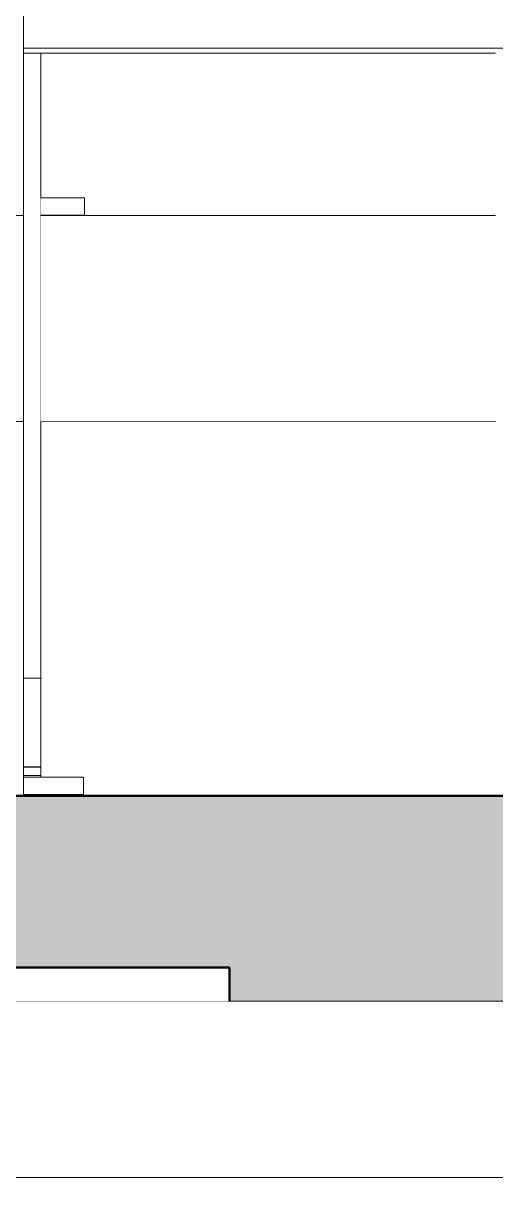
# Model space of a CAD drawing. Header units: millimetres. Extents: x -46169 to 237885, y -84465 to 18123.
# Drawn here: x 165097 to 165372, y -81191 to -80503 of the extents above; entities that cross this region are included whole.
import ezdxf

# ---------------------------------------------------------------- set-up
doc = ezdxf.new("R2010")
doc.units = ezdxf.units.MM
doc.header["$MEASUREMENT"] = 0
doc.linetypes.add('Wipeout_Contour', pattern=[1000, 0, -1000])
for name, color, linetype in [('New_A-20-M_Floor_Slab', 7, 'Continuous'), ('New_A-25-M_Wall_Int', 7, 'Continuous'), ('New_A-35-M_FFE_Fixed', 7, 'Continuous')]:
    doc.layers.add(name, color=color, linetype=linetype)
doc.layers.add('New_A-20-M_Floor_Slab_Pen_No__29', color=7, linetype='Continuous', lineweight=50, true_color=0x2a2a2a)
doc.layers.add('New_A-20-M_Floor_Slab_Pen_No__81', color=7, linetype='Continuous', lineweight=20, true_color=0x6a6a6a)
for name, color, linetype, lineweight in [('New_A-20-M_Floor_Slab_Pen_No__87', 8, 'Continuous', 20), ('New_A-20-M_Floor_Slab_Pen_No__89', 8, 'Continuous', 20), ('New_A-25-M_Wall_Int_Pen_No__87', 8, 'Continuous', 20), ('New_A-35-M_FFE_Fixed_Pen_No__1', 7, 'Continuous', 13), ('New_A-35-M_FFE_Fixed_Pen_No__93', 8, 'Continuous', 13)]:
    doc.layers.add(name, color=color, linetype=linetype, lineweight=lineweight)

# ---------------------------------------------------------------- blocks, each defined once
blk = doc.blocks.new('Section Elem_131_3', base_point=(129666.67, -84332.61))
at = {"color": 254, "linetype": 'Wipeout_Contour', "lineweight": 0, "ltscale": 33598569.1956504}
blk.add_wipeout([(165097.11, -80735.11), (165025.43, -80735.11), (165025.43, -80783.86), (165090.14, -80783.86), (165090.14, -80952.86), (165025.43, -80952.86), (165025.43, -80953.11), (176113.28, -80953.11), (176113.28, -80784.11), (176177.99, -80784.11), (176177.99, -80735.11), (176107.11, -80735.11), (176107.11, -80952.36), (176072.11, -80952.36), (176072.11, -80942.36), (176097.11, -80942.36), (176097.11, -80735.11), (175832.11, -80735.11), (175832.11, -80952.36), (175797.11, -80952.36), (175797.11, -80942.36), (175822.11, -80942.36), (175822.11, -80735.11), (175282.11, -80735.11), (175282.11, -80942.36), (175307.61, -80942.36), (175307.61, -80952.36), (175246.61, -80952.36), (175246.61, -80942.36), (175272.11, -80942.36), (175272.11, -80735.11), (174732.11, -80735.11), (174732.11, -80942.36), (174757.11, -80942.36), (174757.11, -80952.36), (174696.61, -80952.36), (174696.61, -80942.36), (174722.11, -80942.36), (174722.11, -80735.11), (174182.11, -80735.11), (174182.11, -80942.36), (174207.11, -80942.36), (174207.11, -80952.36), (174146.61, -80952.36), (174146.61, -80942.36), (174172.11, -80942.36), (174172.11, -80735.11), (173632.11, -80735.11), (173632.11, -80942.36), (173657.11, -80942.36), (173657.11, -80952.36), (173596.61, -80952.36), (173596.61, -80942.36), (173622.11, -80942.36), (173622.11, -80735.11), (173082.11, -80735.11), (173082.11, -80942.36), (173107.11, -80942.36), (173107.11, -80952.36), (173046.61, -80952.36), (173046.61, -80942.36), (173072.11, -80942.36), (173072.11, -80735.11), (172532.11, -80735.11), (172532.11, -80942.36), (172557.11, -80942.36), (172557.11, -80952.36), (172497.11, -80952.36), (172497.11, -80942.36), (172522.11, -80942.36), (172522.11, -80735.11), (171982.11, -80735.11), (171982.11, -80942.36), (172007.61, -80942.36), (172007.61, -80952.36), (171946.61, -80952.36), (171946.61, -80942.36), (171972.11, -80942.36), (171972.11, -80735.11), (171432.11, -80735.11), (171432.11, -80942.36), (171457.11, -80942.36), (171457.11, -80952.36), (171397.11, -80952.36), (171397.11, -80942.36), (171422.11, -80942.36), (171422.11, -80735.11), (170882.11, -80735.11), (170882.11, -80942.36), (170907.61, -80942.36), (170907.61, -80952.36), (170846.61, -80952.36), (170846.61, -80942.36), (170872.11, -80942.36), (170872.11, -80735.11), (170332.11, -80735.11), (170332.11, -80942.36), (170357.11, -80942.36), (170357.11, -80952.36), (170297.11, -80952.36), (170297.11, -80942.36), (170322.11, -80942.36), (170322.11, -80735.11), (169782.11, -80735.11), (169782.11, -80942.36), (169807.61, -80942.36), (169807.61, -80952.36), (169746.61, -80952.36), (169746.61, -80942.36), (169772.11, -80942.36), (169772.11, -80735.11), (169232.11, -80735.11), (169232.11, -80942.36), (169257.11, -80942.36), (169257.11, -80952.36), (169196.61, -80952.36), (169196.61, -80942.36), (169222.11, -80942.36), (169222.11, -80735.11), (168682.11, -80735.11), (168682.11, -80942.36), (168707.11, -80942.36), (168707.11, -80952.36), (168647.11, -80952.36), (168647.11, -80942.36), (168672.11, -80942.36), (168672.11, -80735.11), (168132.11, -80735.11), (168132.11, -80942.36), (168157.61, -80942.36), (168157.61, -80952.36), (168096.61, -80952.36), (168096.61, -80942.36), (168122.11, -80942.36), (168122.11, -80735.11), (167582.11, -80735.11), (167582.11, -80942.36), (167607.11, -80942.36), (167607.11, -80952.36), (167547.11, -80952.36), (167547.11, -80942.36), (167572.11, -80942.36), (167572.11, -80735.11), (167032.11, -80735.11), (167032.11, -80942.36), (167057.61, -80942.36), (167057.61, -80952.36), (166996.61, -80952.36), (166996.61, -80942.36), (167022.11, -80942.36), (167022.11, -80735.11), (166482.11, -80735.11), (166482.11, -80942.36), (166507.11, -80942.36), (166507.11, -80952.36), (166447.11, -80952.36), (166447.11, -80942.36), (166472.11, -80942.36), (166472.11, -80735.11), (165932.11, -80735.11), (165932.11, -80942.36), (165957.61, -80942.36), (165957.61, -80952.36), (165896.61, -80952.36), (165896.61, -80942.36), (165922.11, -80942.36), (165922.11, -80735.11), (165382.11, -80735.11), (165382.11, -80942.36), (165407.11, -80942.36), (165407.11, -80952.36), (165372.11, -80952.36), (165372.11, -80735.11), (165107.11, -80735.11), (165107.11, -80942.36), (165132.11, -80942.36), (165132.11, -80952.36), (165097.11, -80952.36)], dxfattribs=at).dxf.layer = 'New_A-20-M_Floor_Slab'
at = {"layer": 'New_A-20-M_Floor_Slab_Pen_No__87', "linetype": 'Continuous'}
for p, q in [((165097.11, -80735.11), (165025.43, -80735.11)), ((165372.11, -80735.11), (165107.11, -80735.11))]:
    blk.add_line(p, q, dxfattribs=at)
blk = doc.blocks.new('Section Elem_134_3', base_point=(129666.67, -84332.61))
at = {"color": 254, "linetype": 'Wipeout_Contour', "lineweight": 0, "ltscale": 1470325.531446527}
blk.add_wipeout([(165107.11, -80615.11), (165372.11, -80615.11), (165372.11, -80520.48), (165107.11, -80520.48), (165107.11, -80604.86), (165132.61, -80604.86), (165132.61, -80614.86), (165107.11, -80614.86)], dxfattribs=at).dxf.layer = 'New_A-20-M_Floor_Slab'
blk = doc.blocks.new('Section Elem_148_3', base_point=(129666.67, -84332.61))
at = {"color": 254, "linetype": 'Wipeout_Contour', "lineweight": 0, "ltscale": 735429.347473}
blk.add_wipeout([(165097.11, -80895.1), (165097.11, -80904.95), (165107.11, -80904.95), (165107.11, -80895.1)], dxfattribs=at).dxf.layer = 'New_A-35-M_FFE_Fixed'
at = {"color": 254, "linetype": 'Wipeout_Contour', "lineweight": 0, "ltscale": 735557.569175}
blk.add_wipeout([(165097.11, -80952.36), (165132.11, -80952.36), (165132.11, -80942.36), (165097.11, -80942.36)], dxfattribs=at).dxf.layer = 'New_A-35-M_FFE_Fixed'
at = {"layer": 'New_A-35-M_FFE_Fixed_Pen_No__93', "linetype": 'Continuous'}
for q in [(165132.11, -80942.36), (165097.11, -80952.36)]:
    blk.add_line((165132.11, -80952.36), q, dxfattribs=at)
at = {"color": 254, "linetype": 'Wipeout_Contour', "lineweight": 0, "ltscale": 735411.485969}
blk.add_wipeout([(165097.11, -80884.65), (165097.11, -80895.1), (165107.11, -80895.1), (165107.11, -80884.65)], dxfattribs=at).dxf.layer = 'New_A-35-M_FFE_Fixed'
at = {"color": 254, "linetype": 'Wipeout_Contour', "lineweight": 0, "ltscale": 735445.879271}
blk.add_wipeout([(165097.11, -80904.95), (165097.11, -80913.88), (165107.11, -80913.88), (165107.11, -80904.95)], dxfattribs=at).dxf.layer = 'New_A-35-M_FFE_Fixed'
at = {"color": 254, "linetype": 'Wipeout_Contour', "lineweight": 0, "ltscale": 735497.978394}
blk.add_wipeout([(165097.11, -80938.58), (165097.11, -80939.44), (165107.11, -80939.44), (165107.11, -80938.58)], dxfattribs=at).dxf.layer = 'New_A-35-M_FFE_Fixed'
at = {"layer": 'New_A-35-M_FFE_Fixed_Pen_No__93', "linetype": 'Continuous'}
for p, q in [((165097.11, -80895.1), (165097.11, -80904.95)), ((165107.11, -80895.1), (165107.11, -80904.95))]:
    blk.add_line(p, q, dxfattribs=at)
at = {"color": 254, "linetype": 'Wipeout_Contour', "lineweight": 0, "ltscale": 735082.441679}
blk.add_wipeout([(165107.11, -80520.48), (165097.11, -80520.48), (165097.11, -80884.65), (165107.11, -80884.65)], dxfattribs=at).dxf.layer = 'New_A-35-M_FFE_Fixed'
at = {"color": 254, "linetype": 'Wipeout_Contour', "lineweight": 0, "ltscale": 735460.552573}
blk.add_wipeout([(165097.11, -80913.88), (165097.11, -80921.62), (165107.11, -80921.62), (165107.11, -80913.88)], dxfattribs=at).dxf.layer = 'New_A-35-M_FFE_Fixed'
at = {"color": 254, "linetype": 'Wipeout_Contour', "lineweight": 0, "ltscale": 735499.565184}
blk.add_wipeout([(165097.11, -80939.44), (165097.11, -80940.38), (165107.11, -80940.38), (165107.11, -80939.44)], dxfattribs=at).dxf.layer = 'New_A-35-M_FFE_Fixed'
at = {"layer": 'New_A-35-M_FFE_Fixed_Pen_No__93', "linetype": 'Continuous'}
for p, q in [((165097.11, -80651.97), (165097.11, -80884.65)), ((165107.11, -80651.97), (165107.11, -80884.65)), ((165097.11, -80884.65), (165097.11, -80895.1)), ((165097.11, -80884.65), (165107.11, -80884.65)), ((165107.11, -80884.65), (165107.11, -80895.1)), ((165097.11, -80904.95), (165097.11, -80913.88)), ((165107.11, -80904.95), (165107.11, -80913.88))]:
    blk.add_line(p, q, dxfattribs=at)
at = {"color": 254, "linetype": 'Wipeout_Contour', "lineweight": 0, "ltscale": 735245.624809}
blk.add_wipeout([(165097.11, -80520.48), (165377.11, -80520.48), (165377.11, -80517.74), (165097.11, -80517.74)], dxfattribs=at).dxf.layer = 'New_A-35-M_FFE_Fixed'
at = {"color": 254, "linetype": 'Wipeout_Contour', "lineweight": 0, "ltscale": 735472.89791}
blk.add_wipeout([(165107.11, -80921.62), (165097.11, -80921.62), (165097.11, -80927.91), (165107.11, -80927.91)], dxfattribs=at).dxf.layer = 'New_A-35-M_FFE_Fixed'
at = {"color": 254, "linetype": 'Wipeout_Contour', "lineweight": 0, "ltscale": 735502.988901}
blk.add_wipeout([(165097.11, -80941.36), (165097.11, -80942.36), (165107.11, -80942.36), (165107.11, -80941.36)], dxfattribs=at).dxf.layer = 'New_A-35-M_FFE_Fixed'
at = {"layer": 'New_A-35-M_FFE_Fixed_Pen_No__93', "linetype": 'Continuous'}
for p, q in [((165097.11, -80913.88), (165097.11, -80921.62)), ((165107.11, -80913.88), (165107.11, -80921.62))]:
    blk.add_line(p, q, dxfattribs=at)
at = {"color": 254, "linetype": 'Wipeout_Contour', "lineweight": 0, "ltscale": 1469540.047258491}
blk.add_wipeout([(165377.11, -79751.43), (165097.11, -79751.43), (165097.11, -80517.74), (165377.11, -80517.74), (165377.11, -80089.43), (165372.11, -80089.43), (165372.11, -80064.43), (165377.11, -80064.43)], dxfattribs=at).dxf.layer = 'New_A-35-M_FFE_Fixed'
at = {"color": 254, "linetype": 'Wipeout_Contour', "lineweight": 0, "ltscale": 735496.550332}
blk.add_wipeout([(165097.11, -80937.82), (165097.11, -80938.58), (165107.11, -80938.58), (165107.11, -80937.82)], dxfattribs=at).dxf.layer = 'New_A-35-M_FFE_Fixed'
at = {"layer": 'New_A-35-M_FFE_Fixed_Pen_No__93', "linetype": 'Continuous'}
for p, q in [((165097.11, -80517.74), (165097.11, -79751.43)), ((165377.11, -80517.74), (165097.11, -80517.74)), ((165097.11, -80520.48), (165097.11, -80517.74)), ((165097.11, -80520.48), (165097.11, -80651.97)), ((165372.11, -80520.48), (165097.11, -80520.48)), ((165107.11, -80651.97), (165107.11, -80520.48))]:
    blk.add_line(p, q, dxfattribs=at)
at = {"color": 254, "linetype": 'Wipeout_Contour', "lineweight": 0, "ltscale": 735501.249727}
blk.add_wipeout([(165097.11, -80940.38), (165097.11, -80941.36), (165107.11, -80941.36), (165107.11, -80940.38)], dxfattribs=at).dxf.layer = 'New_A-35-M_FFE_Fixed'
at = {"layer": 'New_A-35-M_FFE_Fixed_Pen_No__93', "linetype": 'Continuous'}
for p, q in [((165097.11, -80941.36), (165097.11, -80942.36)), ((165097.11, -80941.36), (165107.11, -80941.36)), ((165097.11, -80952.36), (165097.11, -80942.36)), ((165132.11, -80942.36), (165097.11, -80942.36)), ((165107.11, -80941.36), (165107.11, -80942.36))]:
    blk.add_line(p, q, dxfattribs=at)
at = {"color": 254, "linetype": 'Wipeout_Contour', "lineweight": 0, "ltscale": 735494.381687}
blk.add_wipeout([(165097.11, -80936.74), (165097.11, -80937.2), (165107.11, -80937.2), (165107.11, -80936.74)], dxfattribs=at).dxf.layer = 'New_A-35-M_FFE_Fixed'
at = {"color": 254, "linetype": 'Wipeout_Contour', "lineweight": 0, "ltscale": 735495.335875}
blk.add_wipeout([(165107.11, -80937.2), (165097.11, -80937.2), (165097.11, -80937.82), (165107.11, -80937.82)], dxfattribs=at).dxf.layer = 'New_A-35-M_FFE_Fixed'
at = {"layer": 'New_A-35-M_FFE_Fixed_Pen_No__93', "linetype": 'Continuous'}
for p, q in [((165097.11, -80940.38), (165097.11, -80941.36)), ((165107.11, -80940.38), (165107.11, -80941.36))]:
    blk.add_line(p, q, dxfattribs=at)
at = {"color": 254, "linetype": 'Wipeout_Contour', "lineweight": 0, "ltscale": 735493.389371}
blk.add_wipeout([(165097.11, -80936.36), (165097.11, -80936.45), (165107.11, -80936.45), (165107.11, -80936.36)], dxfattribs=at).dxf.layer = 'New_A-35-M_FFE_Fixed'
at = {"color": 254, "linetype": 'Wipeout_Contour', "lineweight": 0, "ltscale": 735493.724435}
blk.add_wipeout([(165097.11, -80936.45), (165097.11, -80936.74), (165107.11, -80936.74), (165107.11, -80936.45)], dxfattribs=at).dxf.layer = 'New_A-35-M_FFE_Fixed'
at = {"color": 254, "linetype": 'Wipeout_Contour', "lineweight": 0, "ltscale": 735489.111481}
blk.add_wipeout([(165097.11, -80932.55), (165097.11, -80935.4), (165107.11, -80935.4), (165107.11, -80932.55)], dxfattribs=at).dxf.layer = 'New_A-35-M_FFE_Fixed'
at = {"color": 254, "linetype": 'Wipeout_Contour', "lineweight": 0, "ltscale": 735492.460727}
blk.add_wipeout([(165097.11, -80935.4), (165097.11, -80936.36), (165107.11, -80936.36), (165107.11, -80935.4)], dxfattribs=at).dxf.layer = 'New_A-35-M_FFE_Fixed'
at = {"layer": 'New_A-35-M_FFE_Fixed_Pen_No__93', "linetype": 'Continuous'}
for p, q in [((165097.11, -80936.36), (165097.11, -80936.45)), ((165097.11, -80936.36), (165107.11, -80936.36)), ((165097.11, -80936.45), (165097.11, -80936.74)), ((165097.11, -80936.74), (165097.11, -80937.2)), ((165097.11, -80937.2), (165097.11, -80937.82)), ((165097.11, -80937.82), (165097.11, -80938.58)), ((165097.11, -80938.58), (165097.11, -80939.44)), ((165097.11, -80939.44), (165097.11, -80940.38)), ((165107.11, -80936.36), (165107.11, -80936.45)), ((165107.11, -80936.45), (165107.11, -80936.74)), ((165107.11, -80936.74), (165107.11, -80937.2)), ((165107.11, -80937.2), (165107.11, -80937.82)), ((165107.11, -80937.82), (165107.11, -80938.58)), ((165107.11, -80938.58), (165107.11, -80939.44)), ((165107.11, -80939.44), (165107.11, -80940.38))]:
    blk.add_line(p, q, dxfattribs=at)
at = {"color": 254, "linetype": 'Wipeout_Contour', "lineweight": 0, "ltscale": 735482.520209}
blk.add_wipeout([(165097.11, -80927.91), (165097.11, -80932.55), (165107.11, -80932.55), (165107.11, -80927.91)], dxfattribs=at).dxf.layer = 'New_A-35-M_FFE_Fixed'
at = {"layer": 'New_A-35-M_FFE_Fixed_Pen_No__93', "linetype": 'Continuous'}
for p, q in [((165097.11, -80921.62), (165097.11, -80927.91)), ((165107.11, -80921.62), (165107.11, -80927.91)), ((165097.11, -80927.91), (165097.11, -80932.55)), ((165097.11, -80932.55), (165097.11, -80935.4)), ((165107.11, -80927.91), (165107.11, -80932.55)), ((165107.11, -80932.55), (165107.11, -80935.4)), ((165097.11, -80935.4), (165097.11, -80936.36)), ((165107.11, -80935.4), (165107.11, -80936.36))]:
    blk.add_line(p, q, dxfattribs=at)
blk = doc.blocks.new('Section Elem_174_3', base_point=(129666.67, -84332.61))
at = {"color": 254, "linetype": 'Wipeout_Contour', "lineweight": 0, "ltscale": 734983.175582}
blk.add_wipeout([(165107.11, -80604.86), (165107.11, -80614.86), (165132.61, -80614.86), (165132.61, -80604.86)], dxfattribs=at).dxf.layer = 'New_A-35-M_FFE_Fixed'
at = {"layer": 'New_A-35-M_FFE_Fixed_Pen_No__1', "linetype": 'Continuous'}
for p, q in [((165132.61, -80604.86), (165107.11, -80604.86)), ((165132.61, -80614.86), (165132.61, -80604.86)), ((165132.61, -80614.86), (165107.11, -80614.86))]:
    blk.add_line(p, q, dxfattribs=at)
blk = doc.blocks.new('Section Elem_176_3', base_point=(129666.67, -84332.61))
at = {"layer": 'New_A-20-M_Floor_Slab_Pen_No__29', "linetype": 'Continuous'}
blk.add_line((175986.32, -80953.11), (165217.1, -80953.11), dxfattribs=at)
at = {"color": 254, "linetype": 'Wipeout_Contour', "lineweight": 0, "ltscale": 735692.619925}
blk.add_wipeout([(164973.74, -81053.11), (164973.74, -81073.11), (165217.1, -81073.11), (165217.1, -81053.11)], dxfattribs=at).dxf.layer = 'New_A-20-M_Floor_Slab'
at = {"layer": 'New_A-20-M_Floor_Slab_Pen_No__81', "linetype": 'Continuous', "lineweight": 0, "true_color": 0x353535}
blk.add_hatch(color=250, dxfattribs=at).paths.add_polyline_path([(175986.32, -81073.11), (175986.32, -80953.11), (165217.1, -80953.11), (165217.1, -81073.11)])
at = {"layer": 'New_A-20-M_Floor_Slab_Pen_No__29', "linetype": 'Continuous'}
for p in [(165217.1, -81053.11), (175986.32, -81073.11)]:
    blk.add_line(p, (165217.1, -81073.11), dxfattribs=at)
at = {"layer": 'New_A-20-M_Floor_Slab_Pen_No__89', "linetype": 'Continuous'}
blk.add_line((165217.1, -81073.11), (164973.74, -81073.11), dxfattribs=at)
blk = doc.blocks.new('Section Elem_177_3', base_point=(129666.67, -84332.61))
at = {"layer": 'New_A-20-M_Floor_Slab_Pen_No__89', "linetype": 'Continuous'}
blk.add_line((165025.43, -80615.11), (165097.11, -80615.11), dxfattribs=at)
at = {"color": 254, "linetype": 'Wipeout_Contour', "lineweight": 0, "ltscale": 735528.190291}
blk.add_wipeout([(165372.11, -80615.11), (165107.11, -80615.11), (165107.11, -80735.11), (165372.11, -80735.11)], dxfattribs=at).dxf.layer = 'New_A-20-M_Floor_Slab'
at = {"layer": 'New_A-20-M_Floor_Slab_Pen_No__89', "linetype": 'Continuous'}
blk.add_line((165107.11, -80615.11), (165372.11, -80615.11), dxfattribs=at)
blk = doc.blocks.new('Section Elem_179_3', base_point=(129666.67, -84332.61))
at = {"layer": 'New_A-20-M_Floor_Slab_Pen_No__81', "linetype": 'Continuous', "lineweight": 0, "true_color": 0x353535}
blk.add_hatch(color=250, dxfattribs=at).paths.add_polyline_path([(165217.1, -80953.11), (164194.01, -80953.11), (164194.01, -81053.11), (165217.1, -81053.11)])
at = {"layer": 'New_A-20-M_Floor_Slab_Pen_No__29', "linetype": 'Continuous'}
for p, q in [((165217.1, -80953.11), (164194.01, -80953.11)), ((165217.1, -81053.11), (164194.01, -81053.11))]:
    blk.add_line(p, q, dxfattribs=at)
blk = doc.blocks.new('Section Elem_201_3', base_point=(129666.67, -84332.61))
at = {"color": 254, "linetype": 'Wipeout_Contour', "lineweight": 0, "ltscale": 1286778.260066165}
blk.add_wipeout([(164680.12, -81175.61), (165195.55, -81175.61), (165195.55, -81073.11), (165092.54, -81073.11), (164973.74, -81073.11), (164973.74, -81053.11), (164680.12, -81053.11)], dxfattribs=at).dxf.layer = 'New_A-25-M_Wall_Int'
at = {"color": 254, "linetype": 'Wipeout_Contour', "lineweight": 0, "ltscale": 920661.335769}
blk.add_wipeout([(165195.55, -81175.61), (165454.13, -81175.61), (165454.13, -81073.11), (165217.1, -81073.11), (165195.55, -81073.11)], dxfattribs=at).dxf.layer = 'New_A-25-M_Wall_Int'
at = {"color": 254, "linetype": 'Wipeout_Contour', "lineweight": 0, "ltscale": 736011.18784}
blk.add_wipeout([(165437.11, -81190.61), (165437.11, -81175.61), (164813.18, -81175.61), (164813.18, -81190.61)], dxfattribs=at).dxf.layer = 'New_A-25-M_Wall_Int'
at = {"layer": 'New_A-25-M_Wall_Int_Pen_No__87', "linetype": 'Continuous'}
for p, q in [((164680.12, -81175.61), (165195.55, -81175.61)), ((165195.55, -81175.61), (165454.13, -81175.61))]:
    blk.add_line(p, q, dxfattribs=at)

msp = doc.modelspace()

# ---------------------------------------------------------------- block references
at = {"layer": 'New_A-20-M_Floor_Slab'}
for name in ['Section Elem_134_3', 'Section Elem_131_3']:
    msp.add_blockref(name, (129666.67, -84332.61), dxfattribs=at)

# ---------------------------------------------------------------- next in the draw order: block references
at = {"layer": 'New_A-35-M_FFE_Fixed'}
msp.add_blockref('Section Elem_148_3', (129666.67, -84332.61), dxfattribs=at)

# ---------------------------------------------------------------- next in the draw order: block references
at = {"layer": 'New_A-20-M_Floor_Slab'}
msp.add_blockref('Section Elem_176_3', (129666.67, -84332.61), dxfattribs=at)
at = {"layer": 'New_A-35-M_FFE_Fixed'}
msp.add_blockref('Section Elem_174_3', (129666.67, -84332.61), dxfattribs=at)

# ---------------------------------------------------------------- next in the draw order: block references
at = {"layer": 'New_A-20-M_Floor_Slab'}
for name in ['Section Elem_177_3', 'Section Elem_179_3']:
    msp.add_blockref(name, (129666.67, -84332.61), dxfattribs=at)

# ---------------------------------------------------------------- next in the draw order: block references
at = {"layer": 'New_A-25-M_Wall_Int'}
msp.add_blockref('Section Elem_201_3', (129666.67, -84332.61), dxfattribs=at)

doc.saveas('drawing.dxf')
